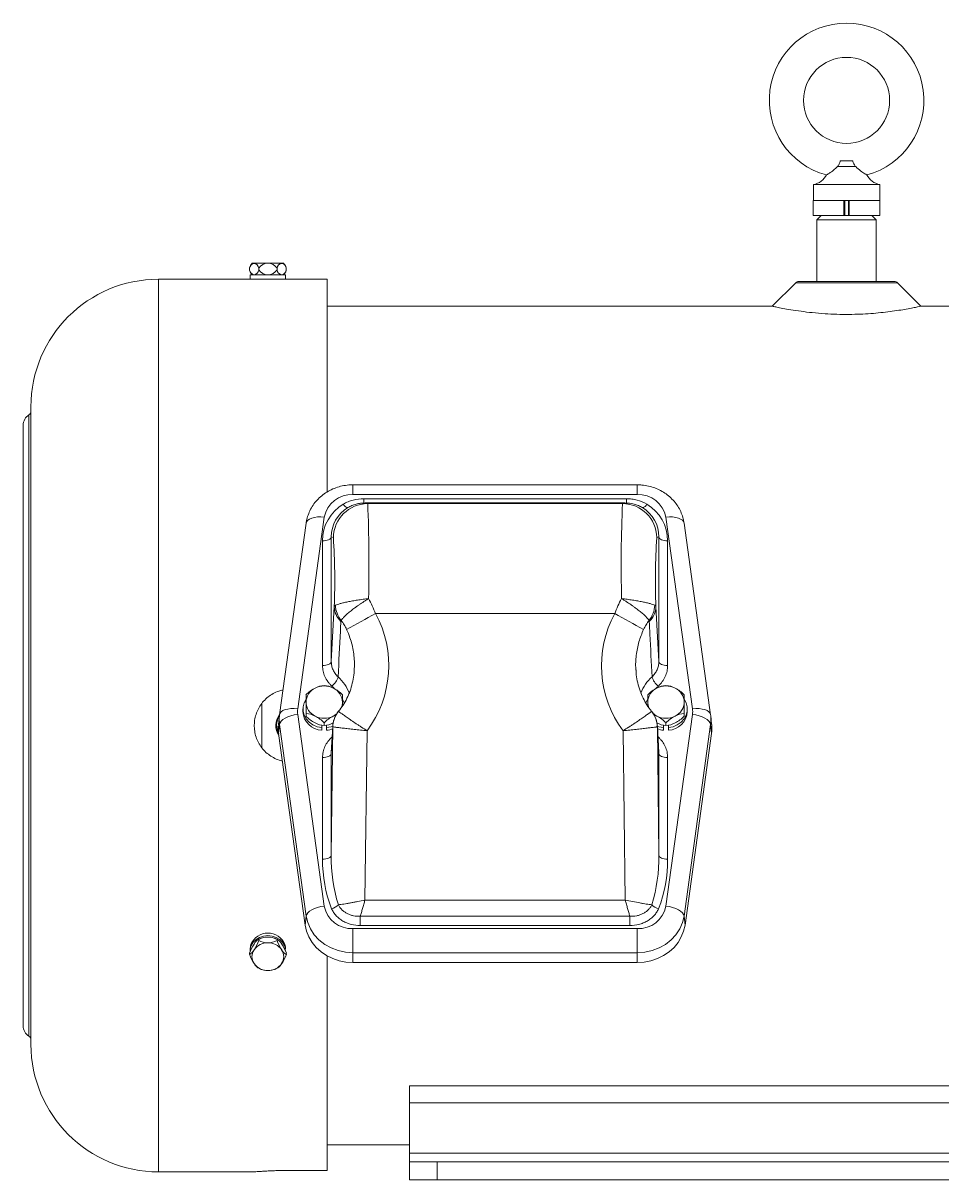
# Paper-space layout '_Front' of a CAD drawing. Header units: inches. Extents: x -11.3 to 13.4, y -6.2 to 9.6.
# Drawn here: x -11.3 to 1.31, y -6.23 to 9.64 of the extents above; entities that cross this region are included whole.
import ezdxf

# ---------------------------------------------------------------- set-up
doc = ezdxf.new("R2010")
doc.units = ezdxf.units.IN
doc.header["$MEASUREMENT"] = 0

psp = doc.layouts.new('_Front')

# ---------------------------------------------------------------- linework, layer by layer
at = {"color": 7, "linetype": 'Continuous', "lineweight": 15}
for p, q in [((-0.126, 7.67), (0.126, 7.67)), ((-0.086, 7.75), (0.086, 7.75)), ((-0.455, 7.424), (-0.455, 7.204)), ((-0.455, 7.424), (0.455, 7.424)), ((0.455, 7.204), (0.455, 7.424)), ((-0.458, 7.204), (-0.458, 7.001)), ((0.458, 7.204), (-0.458, 7.204)), ((-0.036, 7.001), (-0.036, 7.204)), ((-0.025, 7.204), (-0.025, 7.001)), ((0.025, 7.204), (0.025, 7.001)), ((0.036, 7.001), (0.036, 7.204)), ((0.458, 7.001), (0.458, 7.204)), ((0.458, 7.001), (-0.458, 7.001)), ((-0.347, 7.001), (-0.407, 6.941)), ((0.407, 6.941), (0.347, 7.001)), ((-0.407, 6.941), (-0.407, 6.095)), ((-0.407, 6.941), (0.407, 6.941)), ((0.407, 6.095), (0.407, 6.941)), ((-8.191, 6.278), (-8.191, 6.251)), ((-8.157, 6.343), (-7.719, 6.343)), ((-8.064, 6.278), (-8.064, 6.251)), ((-7.812, 6.278), (-7.812, 6.251)), ((-7.685, 6.278), (-7.685, 6.251)), ((-8.18, 6.125), (-9.438, 6.125)), ((-8.182, 6.187), (-8.182, 6.125)), ((-7.696, 6.187), (-8.182, 6.187)), ((-8.171, 6.125), (-8.18, 6.125)), ((-7.705, 6.125), (-8.171, 6.125)), ((-7.696, 6.125), (-7.696, 6.187)), ((-7.125, 6.125), (-7.696, 6.125)), ((-7.125, 3.205), (-7.125, 6.125)), ((-0.698, 6.077), (-1.021, 5.755)), ((-0.656, 6.095), (0.656, 6.095)), ((1.02, 5.756), (0.698, 6.077)), ((-1.021, 5.755), (-7.125, 5.755)), ((7.25, 5.755), (1.018, 5.755)), ((-11.188, 4.375), (-11.188, -4.375)), ((-11.295, -4.12), (-11.295, 4.12)), ((-2.872, 3.303), (-6.771, 3.303)), ((-2.872, 3.169), (-6.771, 3.169)), ((-6.622, 3.112), (-3.021, 3.112)), ((-6.603, 3.054), (-6.569, 3.045)), ((-3.04, 3.054), (-6.603, 3.054)), ((-6.569, 3.045), (-3.074, 3.045)), ((-3.074, 3.045), (-3.04, 3.054)), ((-7.165, 2.861), (-7.529, 0.231)), ((-6.828, 2.997), (-6.842, 2.99)), ((-2.114, 0.231), (-2.478, 2.861)), ((-7.777, 0.148), (-7.413, 2.778)), ((-2.23, 2.778), (-1.866, 0.148)), ((-7.068, 2.589), (-7.068, 0.877)), ((-7.039, 2.581), (-7.068, 2.589)), ((-2.575, 2.589), (-2.604, 2.581)), ((-2.575, 0.877), (-2.575, 2.589)), ((-7.188, 0.823), (-7.188, 2.535)), ((-2.455, 2.535), (-2.455, 0.823)), ((-7.068, 0.877), (-7.027, 1.634)), ((-2.616, 1.634), (-2.575, 0.877)), ((-3.181, 1.536), (-6.462, 1.536)), ((-7.415, 0.422), (-7.415, 0.128)), ((-6.915, 0.422), (-6.915, 0.27)), ((-2.728, 0.27), (-2.728, 0.422)), ((-2.228, 0.128), (-2.228, 0.422)), ((-8.02, 0.307), (-8.02, -0.307)), ((-7.457, 0.228), (-7.457, 0.191)), ((-2.186, 0.191), (-2.186, 0.228)), ((-7.779, 0.136), (-7.792, 0.015)), ((-7.777, 0.015), (-7.791, -0.108)), ((-7.779, 0.136), (-7.777, 0.148)), ((-7.413, -2.615), (-7.777, 0.015)), ((-7.529, 0.152), (-7.165, -2.478)), ((-7.199, -0.065), (-7.199, 0.003)), ((-7.165, 0.038), (-7.165, 0)), ((-7.132, -0.065), (-7.132, 0.003)), ((-2.511, -0.065), (-2.511, 0.003)), ((-2.478, -2.478), (-2.114, 0.152)), ((-2.478, 0.038), (-2.478, 0)), ((-2.444, -0.065), (-2.444, 0.003)), ((-1.866, 0.015), (-2.23, -2.615)), ((-1.866, 0.148), (-1.864, 0.136)), ((-1.866, 0.015), (-1.852, -0.108)), ((-1.851, 0.015), (-1.864, 0.136)), ((-7.427, -2.738), (-7.791, -0.108)), ((-7.047, -0.013), (-7.068, -0.37)), ((-7.068, -1.781), (-7.047, -0.018)), ((-7.048, -0.028), (-7.068, -0.385)), ((-6.577, -0.071), (-6.606, -2.394)), ((-3.037, -2.394), (-3.066, -0.071)), ((-2.575, -0.37), (-2.596, -0.013)), ((-2.596, -0.018), (-2.575, -1.781)), ((-2.575, -0.385), (-2.595, -0.028)), ((-1.852, -0.108), (-2.216, -2.738)), ((-7.188, -1.835), (-7.188, -0.44)), ((-7.068, -0.385), (-7.068, -1.781)), ((-2.575, -0.385), (-2.578, -0.371)), ((-2.575, -1.781), (-2.575, -0.385)), ((-2.455, -0.44), (-2.455, -1.835)), ((-6.606, -2.394), (-3.037, -2.394)), ((-7.413, -2.615), (-7.427, -2.738)), ((-6.67, -2.616), (-2.973, -2.616)), ((-6.67, -2.616), (-6.67, -2.743)), ((-2.973, -2.616), (-2.973, -2.743)), ((-2.23, -2.615), (-2.216, -2.738)), ((-6.771, -2.787), (-6.771, -3.252)), ((-6.771, -2.787), (-2.872, -2.787)), ((-2.973, -2.743), (-6.67, -2.743)), ((-2.872, -2.787), (-2.872, -3.252)), ((-8.171, -3.002), (-8.18, -3.063)), ((-8.064, -2.95), (-8.064, -2.936)), ((-7.812, -2.95), (-7.812, -2.936)), ((-8.191, -3.139), (-8.191, -3.126)), ((-8.182, -3.062), (-8.182, -3.093)), ((-7.709, -3.068), (-7.696, -3.068)), ((-7.7, -3.087), (-7.696, -3.087)), ((-7.696, -3.037), (-7.696, -3.068)), ((-7.696, -3.087), (-7.696, -3.097)), ((-7.685, -3.139), (-7.685, -3.126)), ((-7.125, -6.105), (-7.125, -3.161)), ((-2.872, -3.118), (-6.771, -3.118)), ((-2.872, -3.252), (-6.771, -3.252)), ((5.253, -4.943), (-5.997, -4.943)), ((-5.997, -4.943), (-5.997, -6.235)), ((5.253, -5.178), (-5.997, -5.178)), ((-7.125, -5.755), (-5.997, -5.755)), ((5.253, -5.867), (-5.997, -5.867)), ((5.253, -5.985), (-5.997, -5.985)), ((-5.617, -5.985), (-5.617, -6.235)), ((-9.438, -6.125), (-8.123, -6.125)), ((-7.625, -6.105), (-7.125, -6.105)), ((5.253, -6.235), (-5.997, -6.235))]:
    psp.add_line(p, q, dxfattribs=at)
at = {"color": 9, "linetype": 'Continuous', "lineweight": 15}
for p, q in [((-9.438, -6.125), (-9.438, 6.125)), ((0.698, 6.077), (-0.698, 6.077)), ((-11.215, -4.264), (-11.215, 4.264)), ((-6.771, 3.303), (-6.771, 3.169)), ((-2.872, 3.303), (-2.872, 3.169)), ((-6.622, 3.112), (-6.622, 3.048)), ((-3.021, 3.112), (-3.021, 3.048)), ((-7.062, -0.159), (-7.054, -0.152)), ((-7.062, -0.159), (-7.056, -0.163)), ((-7.048, -0.028), (-7.047, -0.014)), ((-2.596, -0.013), (-2.595, -0.028)), ((-2.588, -0.153), (-2.581, -0.159)), ((-2.587, -0.163), (-2.581, -0.159))]:
    psp.add_line(p, q, dxfattribs=at)
at = {"color": 7, "linetype": 'Continuous', "lineweight": 15, "flags": 128}
for points in [[(-7.413, 2.778), (-7.406, 2.799), (-7.39, 2.818), (-7.367, 2.834), (-7.336, 2.848), (-7.299, 2.857), (-7.257, 2.863), (-7.212, 2.864), (-7.165, 2.861)], [(-2.478, 2.861), (-2.431, 2.864), (-2.386, 2.863), (-2.344, 2.857), (-2.307, 2.848), (-2.276, 2.834), (-2.253, 2.818), (-2.237, 2.799), (-2.23, 2.778)], [(-7.188, 2.535), (-7.165, 2.536), (-7.143, 2.539), (-7.123, 2.544), (-7.105, 2.55), (-7.09, 2.559), (-7.078, 2.568), (-7.071, 2.578), (-7.068, 2.589)], [(-2.455, 2.535), (-2.478, 2.536), (-2.5, 2.539), (-2.52, 2.544), (-2.538, 2.55), (-2.553, 2.559), (-2.565, 2.568), (-2.572, 2.578), (-2.575, 2.589)], [(-7.188, 0.823), (-7.165, 0.824), (-7.143, 0.827), (-7.123, 0.832), (-7.105, 0.838), (-7.09, 0.847), (-7.078, 0.856), (-7.071, 0.866), (-7.068, 0.877)], [(-2.455, 0.823), (-2.478, 0.824), (-2.5, 0.827), (-2.52, 0.832), (-2.538, 0.838), (-2.553, 0.847), (-2.565, 0.856), (-2.572, 0.866), (-2.575, 0.877)], [(-7.199, -0.029), (-7.262, -0.016), (-7.321, 0.009), (-7.372, 0.045), (-7.413, 0.091), (-7.441, 0.143), (-7.455, 0.199), (-7.455, 0.257), (-7.441, 0.313), (-7.415, 0.36)], [(-6.915, 0.36), (-6.89, 0.313), (-6.887, 0.305)], [(-2.756, 0.304), (-2.753, 0.313), (-2.728, 0.36)], [(-2.228, 0.36), (-2.202, 0.313), (-2.188, 0.257), (-2.188, 0.199), (-2.202, 0.143), (-2.23, 0.091), (-2.271, 0.045), (-2.322, 0.009), (-2.381, -0.016), (-2.444, -0.029)], [(-7.777, 0.148), (-7.77, 0.169), (-7.755, 0.188), (-7.731, 0.205), (-7.7, 0.218), (-7.663, 0.227), (-7.621, 0.233), (-7.576, 0.234), (-7.529, 0.231)], [(-6.992, 0.163), (-7.013, 0.146), (-7.04, 0.13)], [(-2.114, 0.231), (-2.067, 0.234), (-2.022, 0.233), (-1.98, 0.227), (-1.943, 0.218), (-1.912, 0.205), (-1.888, 0.188), (-1.873, 0.169), (-1.866, 0.148)], [(-7.777, 0.015), (-7.77, 0.038), (-7.755, 0.06), (-7.731, 0.082), (-7.7, 0.102), (-7.663, 0.119), (-7.621, 0.134), (-7.576, 0.145), (-7.529, 0.152)], [(-2.114, 0.152), (-2.067, 0.145), (-2.022, 0.134), (-1.98, 0.119), (-1.943, 0.102), (-1.912, 0.082), (-1.888, 0.06), (-1.873, 0.038), (-1.866, 0.015)], [(-7.045, -0.007), (-7.069, -0.016), (-7.132, -0.029)], [(-2.511, -0.029), (-2.574, -0.016), (-2.598, -0.008)], [(-7.068, -0.385), (-7.071, -0.396), (-7.078, -0.406), (-7.09, -0.416), (-7.105, -0.424), (-7.123, -0.431), (-7.143, -0.436), (-7.165, -0.439), (-7.188, -0.44)], [(-2.575, -0.385), (-2.572, -0.396), (-2.565, -0.406), (-2.553, -0.416), (-2.538, -0.424), (-2.52, -0.431), (-2.5, -0.436), (-2.478, -0.439), (-2.455, -0.44)], [(-7.068, -1.781), (-7.071, -1.792), (-7.078, -1.802), (-7.09, -1.811), (-7.105, -1.819), (-7.123, -1.826), (-7.143, -1.831), (-7.165, -1.834), (-7.188, -1.835)], [(-2.575, -1.781), (-2.572, -1.792), (-2.565, -1.802), (-2.553, -1.811), (-2.538, -1.819), (-2.52, -1.826), (-2.5, -1.831), (-2.478, -1.834), (-2.455, -1.835)], [(-7.413, -2.615), (-7.406, -2.592), (-7.39, -2.57), (-7.367, -2.548), (-7.336, -2.528), (-7.299, -2.511), (-7.257, -2.496), (-7.212, -2.485), (-7.165, -2.478)], [(-2.478, -2.478), (-2.431, -2.485), (-2.386, -2.496), (-2.344, -2.511), (-2.307, -2.528), (-2.276, -2.548), (-2.253, -2.57), (-2.237, -2.592), (-2.23, -2.615)], [(-6.771, -3.118), (-6.875, -3.11), (-6.976, -3.088), (-7.072, -3.052), (-7.159, -3.003), (-7.237, -2.942), (-7.303, -2.871), (-7.355, -2.791), (-7.392, -2.705), (-7.413, -2.615)], [(-2.23, -2.615), (-2.251, -2.705), (-2.288, -2.791), (-2.34, -2.871), (-2.406, -2.942), (-2.484, -3.003), (-2.571, -3.052), (-2.667, -3.088), (-2.768, -3.11), (-2.872, -3.118)], [(-6.771, -3.252), (-6.867, -3.246), (-6.96, -3.227), (-7.049, -3.197), (-7.133, -3.156), (-7.209, -3.105), (-7.276, -3.045), (-7.332, -2.976), (-7.376, -2.901), (-7.408, -2.821), (-7.427, -2.738)], [(-2.216, -2.738), (-2.235, -2.821), (-2.267, -2.901), (-2.311, -2.976), (-2.367, -3.045), (-2.434, -3.105), (-2.51, -3.156), (-2.594, -3.197), (-2.683, -3.227), (-2.776, -3.246), (-2.872, -3.252)], [(-8.181, -3.1), (-8.18, -3.068), (-8.166, -3.018), (-8.138, -2.973), (-8.099, -2.935), (-8.051, -2.907), (-7.996, -2.889), (-7.938, -2.882), (-7.879, -2.889), (-7.825, -2.907), (-7.776, -2.936), (-7.737, -2.974), (-7.71, -3.019), (-7.696, -3.068)]]:
    psp.add_lwpolyline(points, dxfattribs=at)
at = {"color": 9, "linetype": 'Continuous', "lineweight": 15, "flags": 128}
for points in [[(-7.027, 0.507), (-7.04, 0.52), (-7.062, 0.542)], [(-2.581, 0.542), (-2.603, 0.52), (-2.616, 0.507)]]:
    psp.add_lwpolyline(points, dxfattribs=at)
at = {"color": 7, "linetype": 'Continuous', "lineweight": 15}
psp.add_circle((0, 8.579), 0.59, dxfattribs=at)
for centre, radius, start, end in [((0, 8.579), 1.06, 285.0833, 254.9161), ((-0.5, 7.67), 0.25, 280.3698, 333.4099), ((0.5, 7.67), 0.25, 206.6006, 259.6302), ((-7.938, 6.187), 0.269, 144.4933, 160.0483), ((-8.111, 6.263), 0.0814, 101.8601, 169.2449), ((-7.938, 6.343), 0.269, 199.9517, 215.5067), ((-8.111, 6.266), 0.0814, 190.7551, 258.1399), ((-8.144, 6.263), 0.0814, 10.7551, 78.1399), ((-8.144, 6.266), 0.0814, 281.8601, 349.2449), ((-7.938, 6.187), 0.156, 35.9808, 144.0192), ((-7.938, 6.343), 0.156, 215.9808, 324.0192), ((-7.732, 6.263), 0.0814, 101.8601, 169.2449), ((-7.732, 6.266), 0.0814, 190.7551, 258.1399), ((-7.765, 6.263), 0.0814, 10.7551, 78.1399), ((-7.765, 6.266), 0.0814, 281.8601, 349.2449), ((-7.938, 6.187), 0.269, 19.9517, 35.5067), ((-7.938, 6.343), 0.269, 324.4933, 340.0483), ((-9.438, 4.375), 1.75, 90, 180), ((-0.656, 6.035), 0.06, 90, 135), ((0.656, 6.035), 0.06, 45, 90), ((-11.247, 4.315), 0.06, 301.9302, 349.5871), ((-11.125, 4.12), 0.17, 121.9302, 180), ((-6.605, 2.536), 0.584, 120.728, 180.1665), ((-6.789, 2.787), 0.383, 87.3237, 168.8583), ((-6.569, 2.575), 0.47, 90.017, 179.3015), ((-6.826, 3.074), 0.0854, 204.8457, 258.6632), ((-26.362, 2.201), 19.811, 358.6732, 2.4414), ((16.719, 2.201), 19.811, 177.5586, 181.3268), ((-3.074, 2.575), 0.47, 0.6979, 89.9836), ((-2.854, 2.787), 0.383, 11.1417, 92.6763), ((-2.817, 3.074), 0.0854, 281.3368, 335.1543), ((-3.039, 2.536), 0.584, 359.8694, 59.2361), ((-6.604, 2.592), 0.464, 120.8368, 180.3633), ((-3.039, 2.592), 0.464, 359.6367, 59.1632), ((-17.099, 1.978), 10.078, 358.0418, 3.4292), ((7.456, 1.978), 10.078, 176.5708, 181.9582), ((-6.742, 1.637), 0.285, 180.7576, 226.8668), ((-6.659, 1.662), 0.352, 181.7246, 218.7808), ((-2.984, 1.662), 0.352, 321.2192, 358.2754), ((-2.901, 1.637), 0.285, 313.1332, 359.2424), ((-23.811, 32.931), 35.87, 298.2048, 298.9248), ((-7.772, 0.822), 1.492, 323.2214, 28.5765), ((-1.871, 0.822), 1.492, 151.4235, 216.7786), ((14.168, 32.931), 35.87, 241.0752, 241.7952), ((-7.202, 0.731), 0.236, 306.626, 344.8459), ((-2.441, 0.731), 0.236, 195.1541, 233.374), ((-7.197, 0.316), 0.219, 115.3166, 178.4976), ((-7.076, 0.09), 0.475, 116.9091, 135.7148), ((-7.153, 0.271), 0.279, 92.5989, 119.5389), ((-7.165, 0.266), 0.278, 63.2292, 116.7708), ((-7.178, 0.271), 0.279, 60.4611, 87.4011), ((-7.134, 0.316), 0.219, 1.5024, 64.6834), ((-7.255, 0.09), 0.475, 44.2852, 63.0909), ((-2.509, 0.316), 0.219, 115.3166, 178.4976), ((-2.388, 0.09), 0.475, 116.9091, 135.7148), ((-2.465, 0.271), 0.279, 92.5989, 119.5389), ((-2.478, 0.266), 0.278, 63.2292, 116.7708), ((-2.49, 0.271), 0.279, 60.4611, 87.4011), ((-2.446, 0.316), 0.219, 1.5024, 64.6834), ((-2.567, 0.09), 0.475, 44.2852, 63.0909), ((-7.197, 0.328), 0.219, 181.5024, 244.6834), ((-7.115, 0.322), 0.2, 336.1606, 359.9085), ((-2.528, 0.322), 0.2, 180.0917, 203.868), ((-2.446, 0.328), 0.219, 295.3166, 358.4976), ((-7.244, 0.191), 0.288, 172.1084, 187.8916), ((-7.189, 0.203), 0.268, 182.5078, 267.8949), ((-7.428, -0.113), 0.279, 60.4611, 87.4011), ((-6.707, -0.022), 0.34, 140.2472, 179.2834), ((-2.936, -0.022), 0.34, 0.7166, 39.7528), ((-2.491, 0.35), 0.246, 227.0676, 243.0855), ((-2.459, 0.208), 0.274, 273.0655, 356.5317), ((-2.215, -0.113), 0.279, 92.5989, 119.5389), ((-2.399, 0.191), 0.288, 352.1084, 7.8916), ((-7.58, 0), 0.25, 141.8241, 214.2536), ((-7.579, 0), 0.25, 142.2987, 213.7134), ((-7.578, 0), 0.24, 146.7701, 208.056), ((-7.301, -0.04), 0.495, 173.5195, 187.8923), ((-7.076, 0.459), 0.475, 224.2852, 243.0909), ((-7.505, -0.293), 0.475, 44.2852, 63.0909), ((-7.165, 0.378), 0.278, 243.2292, 296.7708), ((-7.153, 0.279), 0.279, 240.4611, 267.4011), ((-6.826, -0.293), 0.475, 116.9091, 135.7148), ((-7.178, 0.279), 0.279, 272.5989, 299.5389), ((-6.849, -0.243), 0.419, 111.3385, 117.2173), ((-2.794, -0.242), 0.418, 62.7775, 68.8575), ((-2.817, -0.293), 0.475, 44.2852, 63.0909), ((-2.478, 0.378), 0.278, 243.2292, 296.7708), ((-2.465, 0.279), 0.279, 240.4611, 267.4011), ((-2.138, -0.293), 0.475, 116.9091, 135.7148), ((-2.49, 0.279), 0.279, 272.5989, 299.5389), ((-2.567, 0.459), 0.475, 296.9091, 315.7148), ((-2.342, -0.04), 0.495, 352.1077, 6.4805), ((-7.164, 0.255), 0.321, 275.7267, 291.3966), ((-2.479, 0.255), 0.321, 248.6739, 264.273), ((-5.411, -1.859), 1.777, 179.2143, 201.5982), ((-4.896, -1.814), 2.173, 179.1257, 197.2603), ((-4.747, -1.814), 2.173, 342.7397, 0.8743), ((-4.232, -1.859), 1.777, 338.4018, 0.7857), ((-6.789, -2.404), 0.383, 191.1417, 272.6763), ((-7.133, -2.292), 0.233, 287.1982, 314.0466), ((-2.854, -2.404), 0.383, 267.3237, 348.8583), ((-2.51, -2.292), 0.233, 225.9534, 252.8018), ((-7.938, -3.101), 0.253, 23.0633, 156.9367), ((-7.637, -3.322), 0.588, 146.6106, 160.4815), ((-8.003, -3.061), 0.14, 116.1338, 153.3056), ((-8.618, -2.753), 0.588, 326.6106, 340.4815), ((-7.943, -3.209), 0.227, 88.695, 144.4351), ((-7.938, -3.171), 0.269, 109.9517, 120.6538), ((-7.946, -3.135), 0.232, 87.93, 120.6669), ((-7.946, -2.75), 0.232, 239.3331, 272.07), ((-7.93, -3.135), 0.232, 59.3331, 92.07), ((-7.93, -2.75), 0.232, 267.93, 300.6669), ((-7.933, -3.209), 0.227, 35.5649, 91.305), ((-7.938, -3.171), 0.269, 59.3462, 70.0483), ((-7.873, -3.061), 0.14, 26.6944, 63.8662), ((-7.258, -2.753), 0.588, 199.5185, 213.3894), ((-8.239, -3.322), 0.588, 19.5185, 33.3894), ((-8.252, -3.014), 0.14, 296.1338, 333.3056), ((-7.637, -2.943), 0.588, 199.5185, 213.3894), ((-7.988, -3.171), 0.168, 145.7352, 214.2648), ((-7.888, -3.171), 0.168, 325.7352, 34.2648), ((-7.624, -3.014), 0.14, 206.6944, 243.8662), ((-8.239, -2.943), 0.588, 326.6106, 340.4815), ((-7.943, -3.134), 0.227, 215.5649, 271.305), ((-7.952, -3.162), 0.204, 210.8289, 233.0003), ((-7.938, -3.093), 0.269, 239.3462, 250.0483), ((-7.933, -3.134), 0.227, 268.695, 324.4351), ((-7.938, -3.093), 0.269, 289.9517, 300.6538), ((-7.906, -3.177), 0.181, 305.5769, 330.5939), ((-7.941, -3.091), 0.27, 250.863, 270.692), ((-7.935, -3.091), 0.27, 269.308, 289.137), ((-11.125, -4.12), 0.17, 180, 238.0698), ((-11.247, -4.315), 0.06, 10.4129, 58.0698), ((-9.438, -4.375), 1.75, 180, 270)]:
    psp.add_arc(centre, radius, start, end, dxfattribs=at)
at = {"color": 9, "linetype": 'Continuous', "lineweight": 15}
for centre, radius, start, end in [((-7.384, 0.224), 0.605, 21.0758, 47.4168), ((-2.259, 0.224), 0.605, 132.5879, 158.5294), ((-7.298, 0.082), 0.484, 173.5195, 187.8923), ((-2.345, 0.082), 0.484, 352.1077, 6.4805)]:
    psp.add_arc(centre, radius, start, end, dxfattribs=at)
at = {"color": 7, "linetype": 'Continuous', "lineweight": 15}
for points, knots in [([(-0.275, 7.557), (-0.276, 7.557), (-0.279, 7.555), (-0.265, 7.563), (-0.233, 7.583), (-0.181, 7.616), (-0.143, 7.653), (-0.126, 7.67)], [0, 0, 0, 0, 0.056892, 0.243926, 0.439046, 0.741442, 1, 1, 1, 1]), ([(-0.126, 7.67), (-0.121, 7.676), (-0.117, 7.681), (-0.108, 7.693), (-0.104, 7.7), (-0.097, 7.713), (-0.094, 7.72), (-0.088, 7.734), (-0.087, 7.742), (-0.086, 7.75)], [0, 0, 0, 0, 0.25, 0.25, 0.5, 0.5, 0.75, 0.75, 1, 1, 1, 1]), ([(0.086, 7.75), (0.087, 7.742), (0.088, 7.734), (0.094, 7.72), (0.097, 7.713), (0.108, 7.693), (0.117, 7.681), (0.126, 7.67)], [0, 0, 0, 0, 0.25, 0.25, 0.5, 0.5, 1, 1, 1, 1]), ([(0.126, 7.67), (0.148, 7.649), (0.192, 7.608), (0.246, 7.575), (0.274, 7.558), (0.275, 7.557), (0.275, 7.557)], [0, 0, 0, 0, 0.321464, 0.642017, 0.848808, 1, 1, 1, 1]), ([(-1.021, 5.754), (-1.018, 5.754), (-1.012, 5.752), (-0.961, 5.742), (-0.88, 5.726), (-0.768, 5.706), (-0.631, 5.685), (-0.472, 5.665), (-0.306, 5.651), (-0.133, 5.643), (0.03, 5.641), (0.187, 5.645), (0.333, 5.653), (0.471, 5.666), (0.601, 5.681), (0.719, 5.698), (0.825, 5.716), (0.914, 5.732), (0.979, 5.745), (1.017, 5.754), (1.017, 5.754), (1.018, 5.754)], [0, 0, 0, 0, 0.058976, 0.118391, 0.179564, 0.238259, 0.298857, 0.354071, 0.411318, 0.46014, 0.510701, 0.554896, 0.600366, 0.644904, 0.690531, 0.739274, 0.789167, 0.843329, 0.898859, 0.956855, 1, 1, 1, 1]), ([(-6.771, 3.303), (-6.791, 3.303), (-6.84, 3.302), (-6.919, 3.29), (-7.006, 3.265), (-7.089, 3.228), (-7.166, 3.182), (-7.235, 3.125), (-7.294, 3.06), (-7.343, 2.988), (-7.38, 2.91), (-7.403, 2.84), (-7.41, 2.796), (-7.413, 2.779)], [0, 0, 0, 0, 0.062313, 0.160942, 0.25977, 0.358634, 0.457394, 0.555881, 0.653917, 0.751345, 0.84806, 0.944033, 1, 1, 1, 1]), ([(-2.23, 2.779), (-2.234, 2.799), (-2.241, 2.845), (-2.265, 2.917), (-2.303, 2.992), (-2.351, 3.062), (-2.409, 3.125), (-2.476, 3.18), (-2.55, 3.226), (-2.631, 3.263), (-2.717, 3.288), (-2.798, 3.301), (-2.85, 3.303), (-2.872, 3.303)], [0, 0, 0, 0, 0.066339, 0.160609, 0.254933, 0.349571, 0.444691, 0.540396, 0.636724, 0.733652, 0.831119, 0.929045, 1, 1, 1, 1]), ([(-6.903, 3.038), (-6.882, 3.05), (-6.861, 3.061), (-6.815, 3.08), (-6.792, 3.087), (-6.721, 3.106), (-6.672, 3.112), (-6.622, 3.112)], [0, 0, 0, 0, 0.25, 0.25, 0.5, 0.5, 1, 1, 1, 1]), ([(-6.842, 2.99), (-6.824, 3.001), (-6.805, 3.01), (-6.767, 3.026), (-6.747, 3.033), (-6.707, 3.044), (-6.686, 3.048), (-6.645, 3.053), (-6.624, 3.054), (-6.603, 3.054)], [0, 0, 0, 0, 0.25, 0.25, 0.5, 0.5, 0.75, 0.75, 1, 1, 1, 1]), ([(-2.801, 2.99), (-2.819, 3.001), (-2.837, 3.01), (-2.876, 3.026), (-2.896, 3.033), (-2.956, 3.049), (-2.998, 3.054), (-3.04, 3.054)], [0, 0, 0, 0, 0.25, 0.25, 0.5, 0.5, 1, 1, 1, 1]), ([(-3.021, 3.112), (-2.996, 3.112), (-2.972, 3.11), (-2.935, 3.106), (-2.922, 3.104), (-2.898, 3.099), (-2.886, 3.097), (-2.826, 3.081), (-2.782, 3.063), (-2.74, 3.038)], [0, 0, 0, 0, 0.25, 0.25, 0.375, 0.375, 0.5, 0.5, 1, 1, 1, 1]), ([(-7.027, 1.634), (-7.026, 1.637), (-7.025, 1.641), (-7.019, 1.647), (-7.016, 1.65), (-7.011, 1.652)], [0, 0, 0, 0, 0.5, 0.5, 1, 1, 1, 1]), ([(-7.011, 1.652), (-7.004, 1.655), (-6.995, 1.658), (-6.974, 1.666), (-6.961, 1.669), (-6.933, 1.677), (-6.917, 1.681), (-6.89, 1.687), (-6.881, 1.689), (-6.862, 1.693), (-6.852, 1.695), (-6.821, 1.702), (-6.8, 1.706), (-6.766, 1.712), (-6.755, 1.714), (-6.731, 1.718), (-6.719, 1.72), (-6.682, 1.725), (-6.658, 1.729), (-6.62, 1.734), (-6.607, 1.736), (-6.582, 1.739), (-6.569, 1.741), (-6.556, 1.742)], [0, 0, 0, 0, 0.125, 0.125, 0.25, 0.25, 0.375, 0.375, 0.4375, 0.4375, 0.5, 0.5, 0.625, 0.625, 0.6875, 0.6875, 0.75, 0.75, 0.875, 0.875, 0.9375, 0.9375, 1, 1, 1, 1]), ([(-6.933, 1.442), (-6.928, 1.449), (-6.921, 1.458), (-6.905, 1.477), (-6.895, 1.488), (-6.872, 1.511), (-6.859, 1.523), (-6.838, 1.542), (-6.83, 1.548), (-6.814, 1.561), (-6.806, 1.568), (-6.781, 1.589), (-6.763, 1.602), (-6.735, 1.623), (-6.725, 1.63), (-6.705, 1.645), (-6.695, 1.652), (-6.664, 1.673), (-6.643, 1.687), (-6.611, 1.708), (-6.6, 1.715), (-6.584, 1.725), (-6.578, 1.729), (-6.567, 1.736), (-6.562, 1.739), (-6.556, 1.742)], [0, 0, 0, 0, 0.125, 0.125, 0.25, 0.25, 0.375, 0.375, 0.4375, 0.4375, 0.5, 0.5, 0.625, 0.625, 0.6875, 0.6875, 0.75, 0.75, 0.875, 0.875, 0.9375, 0.9375, 0.96875, 0.96875, 1, 1, 1, 1]), ([(-2.71, 1.442), (-2.715, 1.449), (-2.722, 1.458), (-2.738, 1.477), (-2.748, 1.488), (-2.771, 1.511), (-2.784, 1.523), (-2.805, 1.542), (-2.813, 1.548), (-2.829, 1.561), (-2.837, 1.568), (-2.862, 1.589), (-2.88, 1.602), (-2.908, 1.623), (-2.918, 1.63), (-2.938, 1.645), (-2.948, 1.652), (-2.979, 1.673), (-3, 1.687), (-3.032, 1.708), (-3.043, 1.715), (-3.059, 1.725), (-3.065, 1.729), (-3.076, 1.736), (-3.081, 1.739), (-3.087, 1.742)], [0, 0, 0, 0, 0.125, 0.125, 0.25, 0.25, 0.375, 0.375, 0.4375, 0.4375, 0.5, 0.5, 0.625, 0.625, 0.6875, 0.6875, 0.75, 0.75, 0.875, 0.875, 0.9375, 0.9375, 0.96875, 0.96875, 1, 1, 1, 1]), ([(-2.632, 1.652), (-2.639, 1.655), (-2.648, 1.658), (-2.669, 1.666), (-2.682, 1.669), (-2.71, 1.677), (-2.726, 1.681), (-2.753, 1.687), (-2.762, 1.689), (-2.781, 1.693), (-2.791, 1.695), (-2.822, 1.702), (-2.843, 1.706), (-2.877, 1.712), (-2.888, 1.714), (-2.912, 1.718), (-2.924, 1.72), (-2.961, 1.725), (-2.985, 1.729), (-3.023, 1.734), (-3.036, 1.736), (-3.061, 1.739), (-3.074, 1.741), (-3.087, 1.742)], [0, 0, 0, 0, 0.125, 0.125, 0.25, 0.25, 0.375, 0.375, 0.4375, 0.4375, 0.5, 0.5, 0.625, 0.625, 0.6875, 0.6875, 0.75, 0.75, 0.875, 0.875, 0.9375, 0.9375, 1, 1, 1, 1]), ([(-2.616, 1.634), (-2.617, 1.637), (-2.618, 1.641), (-2.624, 1.647), (-2.627, 1.65), (-2.632, 1.652)], [0, 0, 0, 0, 0.5, 0.5, 1, 1, 1, 1]), ([(-6.936, 1.429), (-6.939, 1.385), (-6.941, 1.341), (-6.943, 1.297), (-6.954, 1.088), (-6.964, 0.879), (-6.975, 0.669)], [0.01020958, 0.01020958, 0.01020958, 0.01020958, 0.017272, 0.017272, 0.017272, 0.05085359, 0.05085359, 0.05085359, 0.05085359]), ([(-6.858, 1.32), (-6.868, 1.341), (-6.88, 1.362), (-6.904, 1.403), (-6.918, 1.423), (-6.933, 1.442)], [0, 0, 0, 0, 0.5, 0.5, 1, 1, 1, 1]), ([(-2.71, 1.442), (-2.725, 1.423), (-2.739, 1.403), (-2.763, 1.362), (-2.775, 1.341), (-2.785, 1.32)], [0, 0, 0, 0, 0.5, 0.5, 1, 1, 1, 1]), ([(-2.668, 0.669), (-2.678, 0.863), (-2.688, 1.057), (-2.698, 1.252), (-2.701, 1.311), (-2.704, 1.37), (-2.707, 1.429)], [0.0029693, 0.0029693, 0.0029693, 0.0029693, 0.0341085, 0.0341085, 0.0341085, 0.04361332, 0.04361332, 0.04361332, 0.04361332]), ([(-7.062, 0.542), (-7.072, 0.551), (-7.081, 0.561), (-7.099, 0.581), (-7.108, 0.592), (-7.131, 0.624), (-7.145, 0.647), (-7.167, 0.696), (-7.183, 0.745), (-7.188, 0.796), (-7.188, 0.823)], [0, 0, 0, 0, 0.125, 0.125, 0.25, 0.25, 0.5, 0.5, 0.75, 1, 1, 1, 1]), ([(-7.068, 0.877), (-7.068, 0.857), (-7.064, 0.82), (-7.052, 0.783), (-7.036, 0.747), (-7.026, 0.73), (-7.003, 0.698), (-6.99, 0.683), (-6.975, 0.669)], [0, 0, 0, 0, 0.25, 0.5, 0.5, 0.75, 0.75, 1, 1, 1, 1]), ([(-2.668, 0.669), (-2.653, 0.683), (-2.627, 0.713), (-2.607, 0.747), (-2.591, 0.783), (-2.585, 0.801), (-2.577, 0.838), (-2.575, 0.857), (-2.575, 0.877)], [0, 0, 0, 0, 0.25, 0.5, 0.5, 0.75, 0.75, 1, 1, 1, 1]), ([(-2.455, 0.823), (-2.455, 0.81), (-2.455, 0.796), (-2.458, 0.771), (-2.46, 0.758), (-2.468, 0.72), (-2.477, 0.695), (-2.499, 0.647), (-2.525, 0.601), (-2.561, 0.561), (-2.581, 0.542)], [0, 0, 0, 0, 0.125, 0.125, 0.25, 0.25, 0.5, 0.5, 0.75, 1, 1, 1, 1]), ([(-6.755, 0.764), (-6.755, 0.75), (-6.757, 0.697), (-6.772, 0.609), (-6.8, 0.5), (-6.84, 0.398), (-6.89, 0.303), (-6.937, 0.233), (-6.968, 0.196), (-6.976, 0.186)], [0, 0, 0, 0, 0.067693, 0.248636, 0.426875, 0.601294, 0.770954, 0.935151, 1, 1, 1, 1]), ([(-2.667, 0.186), (-2.676, 0.197), (-2.707, 0.235), (-2.755, 0.305), (-2.804, 0.401), (-2.844, 0.504), (-2.872, 0.613), (-2.887, 0.7), (-2.888, 0.75), (-2.888, 0.763)], [0, 0, 0, 0, 0.068051, 0.234217, 0.40523, 0.580631, 0.759514, 0.940797, 1, 1, 1, 1]), ([(-7.739, -0.485), (-7.747, -0.484), (-7.783, -0.477), (-7.844, -0.452), (-7.916, -0.409), (-7.981, -0.355), (-8.035, -0.29), (-8.078, -0.217), (-8.108, -0.138), (-8.124, -0.054), (-8.126, 0.03), (-8.114, 0.114), (-8.088, 0.194), (-8.049, 0.269), (-7.998, 0.336), (-7.937, 0.394), (-7.866, 0.44), (-7.797, 0.473), (-7.75, 0.483), (-7.73, 0.487)], [0, 0, 0, 0, 0.019508, 0.081779, 0.144124, 0.206469, 0.268998, 0.331527, 0.394062, 0.456595, 0.518949, 0.581303, 0.643572, 0.705842, 0.768252, 0.830663, 0.893223, 0.955782, 1, 1, 1, 1]), ([(-6.971, 0.191), (-6.976, 0.185), (-6.991, 0.167), (-7.009, 0.135), (-7.026, 0.099), (-7.036, 0.065), (-7.042, 0.037), (-7.045, 0.015), (-7.047, -0.001), (-7.047, -0.01), (-7.048, -0.016), (-7.048, -0.017)], [0, 0, 0, 0, 0.109708, 0.29294, 0.459838, 0.60789, 0.732741, 0.824843, 0.89599, 0.97325, 1, 1, 1, 1]), ([(-6.968, 0.195), (-6.968, 0.195), (-6.967, 0.194), (-6.964, 0.192), (-6.962, 0.19), (-6.954, 0.184), (-6.946, 0.179), (-6.931, 0.168), (-6.926, 0.164), (-6.914, 0.155), (-6.907, 0.15), (-6.886, 0.135), (-6.87, 0.124), (-6.843, 0.105), (-6.833, 0.098), (-6.814, 0.085), (-6.804, 0.078), (-6.772, 0.056), (-6.75, 0.041), (-6.715, 0.018), (-6.703, 0.01), (-6.678, -0.006), (-6.666, -0.014), (-6.629, -0.039), (-6.603, -0.055), (-6.577, -0.071)], [0, 0, 0, 0, 0.0625, 0.0625, 0.125, 0.125, 0.25, 0.25, 0.3125, 0.3125, 0.375, 0.375, 0.5, 0.5, 0.5625, 0.5625, 0.625, 0.625, 0.75, 0.75, 0.8125, 0.8125, 0.875, 0.875, 1, 1, 1, 1]), ([(-2.675, 0.195), (-2.675, 0.195), (-2.678, 0.192), (-2.686, 0.186), (-2.69, 0.184), (-2.697, 0.178), (-2.702, 0.175), (-2.716, 0.164), (-2.728, 0.155), (-2.75, 0.14), (-2.757, 0.135), (-2.773, 0.124), (-2.782, 0.118), (-2.809, 0.099), (-2.828, 0.085), (-2.871, 0.056), (-2.893, 0.041), (-2.928, 0.018), (-2.94, 0.01), (-2.964, -0.006), (-2.977, -0.014), (-3.014, -0.039), (-3.04, -0.055), (-3.066, -0.071)], [0, 0, 0, 0, 0.125, 0.125, 0.1875, 0.1875, 0.25, 0.25, 0.375, 0.375, 0.4375, 0.4375, 0.5, 0.5, 0.625, 0.625, 0.75, 0.75, 0.8125, 0.8125, 0.875, 0.875, 1, 1, 1, 1]), ([(-2.595, -0.017), (-2.596, -0.013), (-2.596, -0.004), (-2.598, 0.014), (-2.602, 0.042), (-2.611, 0.082), (-2.631, 0.132), (-2.654, 0.172), (-2.672, 0.192), (-2.675, 0.195)], [0, 0, 0, 0, 0.0834803, 0.1648963, 0.2731065, 0.4436355, 0.6662943, 0.9433636, 1, 1, 1, 1]), ([(-7.188, -0.44), (-7.188, -0.427), (-7.188, -0.414), (-7.185, -0.388), (-7.183, -0.375), (-7.175, -0.337), (-7.166, -0.312), (-7.144, -0.264), (-7.118, -0.218), (-7.082, -0.178), (-7.062, -0.159)], [0, 0, 0, 0, 0.125, 0.125, 0.25, 0.25, 0.5, 0.5, 0.75, 1, 1, 1, 1]), ([(-7.047, -0.018), (-7.047, -0.018), (-7.047, -0.019), (-7.047, -0.022), (-7.048, -0.025), (-7.048, -0.028)], [0, 0, 0, 0, 0.5, 0.5, 1, 1, 1, 1]), ([(-7.047, -0.018), (-7.046, -0.018), (-7.045, -0.018), (-7.042, -0.019), (-7.039, -0.019), (-7.029, -0.021), (-7.02, -0.022), (-7.002, -0.024), (-6.995, -0.025), (-6.98, -0.027), (-6.972, -0.028), (-6.946, -0.031), (-6.927, -0.033), (-6.894, -0.037), (-6.883, -0.038), (-6.859, -0.041), (-6.847, -0.042), (-6.809, -0.046), (-6.782, -0.049), (-6.74, -0.054), (-6.726, -0.056), (-6.697, -0.059), (-6.682, -0.06), (-6.638, -0.065), (-6.608, -0.068), (-6.577, -0.071)], [0, 0, 0, 0, 0.0625, 0.0625, 0.125, 0.125, 0.25, 0.25, 0.3125, 0.3125, 0.375, 0.375, 0.5, 0.5, 0.5625, 0.5625, 0.625, 0.625, 0.75, 0.75, 0.8125, 0.8125, 0.875, 0.875, 1, 1, 1, 1]), ([(-2.596, -0.018), (-2.597, -0.018), (-2.601, -0.019), (-2.61, -0.02), (-2.614, -0.021), (-2.624, -0.022), (-2.629, -0.023), (-2.647, -0.025), (-2.662, -0.027), (-2.688, -0.03), (-2.697, -0.031), (-2.717, -0.033), (-2.727, -0.034), (-2.759, -0.038), (-2.783, -0.041), (-2.834, -0.046), (-2.861, -0.049), (-2.902, -0.054), (-2.917, -0.055), (-2.946, -0.059), (-2.96, -0.06), (-3.005, -0.065), (-3.035, -0.068), (-3.066, -0.071)], [0, 0, 0, 0, 0.125, 0.125, 0.1875, 0.1875, 0.25, 0.25, 0.375, 0.375, 0.4375, 0.4375, 0.5, 0.5, 0.625, 0.625, 0.75, 0.75, 0.8125, 0.8125, 0.875, 0.875, 1, 1, 1, 1]), ([(-2.595, -0.028), (-2.595, -0.025), (-2.596, -0.022), (-2.596, -0.019), (-2.596, -0.018), (-2.596, -0.018)], [0, 0, 0, 0, 0.5, 0.5, 1, 1, 1, 1]), ([(-2.581, -0.159), (-2.571, -0.168), (-2.562, -0.178), (-2.544, -0.198), (-2.535, -0.209), (-2.512, -0.241), (-2.498, -0.264), (-2.476, -0.313), (-2.46, -0.362), (-2.455, -0.414), (-2.455, -0.44)], [0, 0, 0, 0, 0.125, 0.125, 0.25, 0.25, 0.5, 0.5, 0.75, 1, 1, 1, 1]), ([(-6.67, -2.743), (-6.713, -2.743), (-6.754, -2.738), (-6.815, -2.723), (-6.834, -2.717), (-6.872, -2.702), (-6.891, -2.693), (-6.917, -2.678), (-6.926, -2.673), (-6.942, -2.662), (-6.95, -2.656), (-6.974, -2.637), (-6.988, -2.624), (-7.008, -2.603), (-7.014, -2.595), (-7.026, -2.58), (-7.032, -2.572), (-7.047, -2.548), (-7.056, -2.531), (-7.064, -2.514)], [0, 0, 0, 0, 0.25, 0.25, 0.375, 0.375, 0.5, 0.5, 0.5625, 0.5625, 0.625, 0.625, 0.75, 0.75, 0.8125, 0.8125, 0.875, 0.875, 1, 1, 1, 1]), ([(-6.971, -2.459), (-6.96, -2.458), (-6.948, -2.457), (-6.923, -2.454), (-6.91, -2.453), (-6.882, -2.449), (-6.868, -2.446), (-6.838, -2.441), (-6.823, -2.438), (-6.791, -2.432), (-6.775, -2.429), (-6.742, -2.423), (-6.726, -2.419), (-6.675, -2.409), (-6.641, -2.401), (-6.606, -2.394)], [0, 0, 0, 0, 0.125, 0.125, 0.25, 0.25, 0.375, 0.375, 0.5, 0.5, 0.625, 0.625, 0.75, 0.75, 1, 1, 1, 1]), ([(-6.971, -2.459), (-6.965, -2.472), (-6.958, -2.484), (-6.942, -2.507), (-6.932, -2.518), (-6.912, -2.539), (-6.901, -2.548), (-6.877, -2.565), (-6.864, -2.573), (-6.837, -2.587), (-6.823, -2.593), (-6.794, -2.603), (-6.779, -2.607), (-6.733, -2.616), (-6.702, -2.618), (-6.67, -2.616)], [0, 0, 0, 0, 0.125, 0.125, 0.25, 0.25, 0.375, 0.375, 0.5, 0.5, 0.625, 0.625, 0.75, 0.75, 1, 1, 1, 1]), ([(-6.67, -2.616), (-6.668, -2.608), (-6.665, -2.6), (-6.66, -2.583), (-6.658, -2.574), (-6.65, -2.548), (-6.645, -2.53), (-6.634, -2.492), (-6.628, -2.473), (-6.62, -2.443), (-6.617, -2.433), (-6.612, -2.414), (-6.609, -2.404), (-6.606, -2.394)], [0, 0, 0, 0, 0.125, 0.125, 0.25, 0.25, 0.5, 0.5, 0.75, 0.75, 0.875, 0.875, 1, 1, 1, 1]), ([(-2.672, -2.459), (-2.683, -2.458), (-2.695, -2.457), (-2.72, -2.454), (-2.734, -2.453), (-2.761, -2.449), (-2.776, -2.446), (-2.805, -2.441), (-2.82, -2.438), (-2.867, -2.429), (-2.9, -2.423), (-2.968, -2.409), (-3.002, -2.401), (-3.037, -2.394)], [0, 0, 0, 0, 0.125, 0.125, 0.25, 0.25, 0.375, 0.375, 0.5, 0.5, 0.75, 0.75, 1, 1, 1, 1]), ([(-2.973, -2.616), (-2.977, -2.6), (-2.983, -2.584), (-2.99, -2.557), (-2.993, -2.548), (-2.998, -2.529), (-3.001, -2.52), (-3.009, -2.492), (-3.015, -2.473), (-3.023, -2.443), (-3.026, -2.434), (-3.03, -2.419), (-3.031, -2.414), (-3.034, -2.404), (-3.036, -2.399), (-3.037, -2.394)], [0, 0, 0, 0, 0.25, 0.25, 0.375, 0.375, 0.5, 0.5, 0.75, 0.75, 0.875, 0.875, 0.9375, 0.9375, 1, 1, 1, 1]), ([(-2.973, -2.616), (-2.941, -2.618), (-2.91, -2.616), (-2.864, -2.607), (-2.849, -2.603), (-2.82, -2.593), (-2.806, -2.587), (-2.78, -2.573), (-2.767, -2.565), (-2.742, -2.548), (-2.731, -2.539), (-2.711, -2.518), (-2.702, -2.507), (-2.685, -2.484), (-2.678, -2.472), (-2.672, -2.459)], [0, 0, 0, 0, 0.25, 0.25, 0.375, 0.375, 0.5, 0.5, 0.625, 0.625, 0.75, 0.75, 0.875, 0.875, 1, 1, 1, 1]), ([(-2.579, -2.514), (-2.587, -2.531), (-2.596, -2.548), (-2.617, -2.581), (-2.629, -2.596), (-2.655, -2.624), (-2.669, -2.637), (-2.701, -2.662), (-2.718, -2.673), (-2.753, -2.693), (-2.771, -2.702), (-2.809, -2.717), (-2.829, -2.723), (-2.889, -2.738), (-2.93, -2.743), (-2.973, -2.743)], [0, 0, 0, 0, 0.125, 0.125, 0.25, 0.25, 0.375, 0.375, 0.5, 0.5, 0.625, 0.625, 0.75, 0.75, 1, 1, 1, 1]), ([(-8.123, -6.125), (-8.124, -6.125), (-8.126, -6.125), (-8.114, -6.124), (-8.089, -6.122), (-8.05, -6.119), (-7.999, -6.116), (-7.937, -6.112), (-7.867, -6.109), (-7.79, -6.107), (-7.708, -6.105), (-7.653, -6.105), (-7.625, -6.105)], [0, 0, 0, 0, 0.036589, 0.145272, 0.250751, 0.359276, 0.464995, 0.573766, 0.679727, 0.788768, 0.892915, 1, 1, 1, 1])]:
    psp.add_open_spline(points, degree=3, knots=knots, dxfattribs=at)
for points in [[(-7.696, 6.125), (-7.698, 6.125), (-7.701, 6.125), (-7.705, 6.125)], [(-6.556, 1.742), (-6.52, 1.676), (-6.489, 1.607), (-6.462, 1.536)], [(-3.181, 1.536), (-3.154, 1.607), (-3.123, 1.676), (-3.087, 1.742)], [(-6.933, 1.442), (-6.935, 1.439), (-6.936, 1.434), (-6.936, 1.429)], [(-2.707, 1.429), (-2.707, 1.434), (-2.708, 1.439), (-2.71, 1.442)], [(-7.696, -3.037), (-7.698, -3.025), (-7.701, -3.013), (-7.705, -3.002)]]:
    psp.add_open_spline(points, degree=3, dxfattribs=at)
at = {"color": 9, "linetype": 'Continuous', "lineweight": 15}
for points, knots in [([(-6.755, 0.764), (-6.754, 0.778), (-6.746, 0.859), (-6.761, 1.009), (-6.798, 1.182), (-6.842, 1.282), (-6.858, 1.32)], [0, 0, 0, 0, 0.072266, 0.428823, 0.785182, 1, 1, 1, 1]), ([(-2.785, 1.32), (-2.808, 1.263), (-2.856, 1.148), (-2.887, 0.964), (-2.898, 0.833), (-2.889, 0.767), (-2.889, 0.762)], [0, 0, 0, 0, 0.319674, 0.6482493, 0.9779902, 1, 1, 1, 1]), ([(-7.068, -0.37), (-7.068, -0.371), (-7.069, -0.376), (-7.069, -0.381), (-7.068, -0.385)], [0, 0, 0, 0, 0.160049, 1, 1, 1, 1])]:
    psp.add_open_spline(points, degree=3, knots=knots, dxfattribs=at)

doc.saveas('drawing.dxf')
